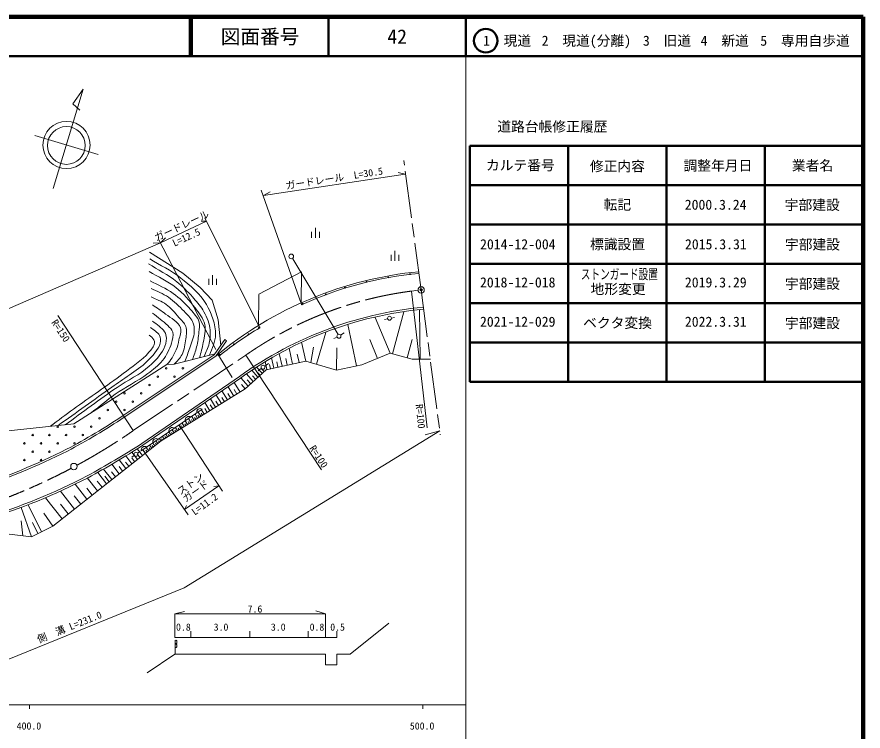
# Model space of a CAD drawing. Units: millimetres, scale not verified. Extents: x 40000 to 680000, y 20000 to 380000.
# Drawn here: x 464786 to 680000, y 198357 to 380000 of the extents above; entities that cross this region are included whole.
import ezdxf
from ezdxf.enums import TextEntityAlignment as Align

# ---------------------------------------------------------------- set-up
doc = ezdxf.new("R2010")
doc.units = ezdxf.units.MM
doc.header["$LTSCALE"] = 1000
doc.header["$PDMODE"] = 32
doc.header["$PDSIZE"] = 500
doc.linetypes.add('CHAIN', pattern=[18.5, 12, -1.5, 3.5, -1.5])
for name, color, linetype, lineweight in [('M-BGD', 7, 'Continuous', 13), ('M-BMK', 2, 'CHAIN', 13), ('M-BMK-SRVR', 3, 'Continuous', 13), ('M-STR-HTXT', 7, 'Continuous', 13), ('M-TTL', 2, 'Continuous', 140), ('M-TTL-BAND', 7, 'Continuous', 13), ('M-TTL-FRAM', 2, 'Continuous', 50), ('M-TTL-LINE', 7, 'Continuous', 50), ('M-TTL-TXT', 7, 'Continuous', 50)]:
    doc.layers.add(name, color=color, linetype=linetype, lineweight=lineweight)
doc.layers.add('M-OTRS', color=6, linetype='Continuous')
doc.styles.add('ＭＳ ゴシック', font='')
doc.styles.get('ＭＳ ゴシック').set_extended_font_data('MS Gothic')

msp = doc.modelspace()

# ---------------------------------------------------------------- linework, layer by layer
at = {"layer": 'M-BGD'}
for p, q in [((539751, 325341), (539751, 323841)), ((540751, 323841), (540751, 326341)), ((541751, 325341), (541751, 323841)), ((507005, 314830), (498536, 320172)), ((559947, 319478), (559947, 317978)), ((560947, 317978), (560947, 320478)), ((561947, 319478), (561947, 317978)), ((534953, 318446), (546461, 299222)), ((511435, 311182), (507005, 314830)), ((514562, 311854), (514562, 314354)), ((526354, 309444), (537151, 315159)), ((537055, 307257), (537151, 315159)), ((513562, 313354), (513562, 311854)), ((515562, 313354), (515562, 311854)), ((514432, 307925), (511435, 311182)), ((515995, 302973), (514432, 307925)), ((526258, 301472), (526354, 309390)), ((559677, 294454), (555945, 303528)), ((560044, 303408), (560783, 303561)), ((560285, 294289), (563180, 304987)), ((567336, 292947), (567154, 305521)), ((516639, 296433), (515995, 302973)), ((551160, 291233), (548993, 301742)), ((559072, 303197), (558312, 303027)), ((541012, 291645), (543374, 299775)), ((547113, 299047), (548011, 299621)), ((514986, 294058), (517677, 297918)), ((515342, 293694), (518079, 297620)), ((517677, 297918), (518079, 297620)), ((538240, 292450), (537189, 297258)), ((546237, 298570), (545356, 298168)), ((556501, 293148), (554536, 297926)), ((564029, 293276), (565306, 297993)), ((534894, 291719), (534021, 295713)), ((539510, 292081), (540205, 295995)), ((546053, 290180), (546115, 295828)), ((491810, 278607), (514986, 294058)), ((492102, 278201), (515342, 293694)), ((504822, 291638), (515171, 294322)), ((515865, 294244), (519513, 288250)), ((530089, 290669), (529523, 293261)), ((532220, 291135), (531510, 294383)), ((533557, 291427), (533182, 293143)), ((536567, 292085), (536096, 294237)), ((559677, 294454), (552531, 291515)), ((565353, 292918), (559677, 294454)), ((569961, 292985), (565353, 292918)), ((479238, 276523), (502933, 291573)), ((502933, 291573), (504822, 291638)), ((527174, 289351), (525728, 290936)), ((526954, 290639), (526111, 290009)), ((527801, 291186), (528770, 291812)), ((528390, 290298), (527947, 292325)), ((538240, 292450), (528156, 290247)), ((529240, 290483), (529001, 291574)), ((531155, 290902), (530856, 292270)), ((546053, 290180), (538240, 292450)), ((552531, 291515), (546053, 290180)), ((528156, 290247), (522813, 285372)), ((524910, 287285), (523151, 289212)), ((526096, 288367), (524492, 290124)), ((525503, 287826), (524691, 288715)), ((526635, 288859), (525897, 289668)), ((527665, 289799), (526994, 290535)), ((496526, 271489), (520033, 287584)), ((496809, 271077), (520316, 287171)), ((521553, 284591), (520062, 286997)), ((523606, 286095), (521698, 288186)), ((522813, 285372), (521890, 286495)), ((524258, 286690), (523366, 287667)), ((522813, 285372), (501443, 272149)), ((518338, 282603), (516941, 284857)), ((519129, 283092), (518420, 284236)), ((519920, 283581), (518476, 285910)), ((520736, 284086), (520003, 285269)), ((515322, 280736), (514012, 282849)), ((516064, 281196), (515400, 282266)), ((516806, 281655), (515453, 283837)), ((517572, 282129), (516886, 283236)), ((511923, 280196), (496418, 269642)), ((512437, 278940), (511739, 280071)), ((513165, 279402), (512545, 280403)), ((513884, 279847), (512616, 281892)), ((514603, 280292), (513961, 281327)), ((509031, 276844), (508429, 277818)), ((509881, 277370), (509257, 278381)), ((510306, 277633), (509990, 278144)), ((510731, 277896), (510084, 278944)), ((511157, 278159), (510830, 278689)), ((511582, 278422), (510911, 279507)), ((512007, 278685), (511669, 279233)), ((460940, 274586), (479238, 276523)), ((505629, 274739), (505119, 275565)), ((506480, 275265), (505947, 276128)), ((506905, 275528), (506634, 275967)), ((507330, 275791), (506774, 276691)), ((507755, 276054), (507473, 276511)), ((508180, 276317), (507602, 277254)), ((508606, 276581), (508312, 277056)), ((509456, 277107), (509151, 277600)), ((503078, 273160), (502637, 273875)), ((503503, 273423), (503277, 273789)), ((503928, 273687), (503464, 274438)), ((504354, 273950), (504116, 274334)), ((504779, 274213), (504292, 275001)), ((505204, 274476), (504956, 274878)), ((506054, 275002), (505795, 275422)), ((501443, 272149), (473929, 250512)), ((499871, 270913), (499320, 271617)), ((500264, 271222), (499998, 271562)), ((500657, 271531), (500148, 272181)), ((501050, 271840), (500806, 272152)), ((501443, 272149), (500977, 272745)), ((501803, 272371), (501599, 272700)), ((502228, 272634), (501809, 273312)), ((502653, 272897), (502438, 273245)), ((495434, 267437), (493977, 269285)), ((496727, 268457), (495385, 270159)), ((495457, 269080), (496093, 269504)), ((497513, 269058), (496834, 269925)), ((497906, 269367), (497574, 269792)), ((498299, 269676), (497663, 270489)), ((498692, 269985), (498382, 270382)), ((499085, 270294), (498491, 271053)), ((499478, 270603), (499190, 270972)), ((492506, 265129), (490790, 267306)), ((494030, 266330), (492449, 268336)), ((494732, 266884), (493972, 267847)), ((494643, 268462), (494041, 267989)), ((496080, 267947), (495381, 268834)), ((488940, 262318), (486827, 264999)), ((490816, 263797), (488913, 266212)), ((491661, 264463), (490757, 265611)), ((493268, 265730), (492444, 266775)), ((485281, 259439), (482664, 262767)), ((487611, 261271), (485333, 264168)), ((488266, 261786), (487162, 263186)), ((489878, 263058), (488874, 264331)), ((482605, 257334), (479598, 261158)), ((486446, 260355), (485222, 261911)), ((479433, 254840), (475869, 259371)), ((483943, 258387), (482537, 260174)), ((476261, 252345), (472040, 257713)), ((481019, 256087), (479378, 258173)), ((468453, 247774), (465898, 255252)), ((471050, 249072), (467614, 255944)), ((477847, 253592), (475909, 256056)), ((466263, 248039), (465853, 251845)), ((473929, 250512), (471646, 253748)), ((468453, 247774), (450823, 249911)), ((473929, 250512), (468453, 247774)), ((470142, 248618), (468738, 251425)), ((504952, 228174), (507423, 228765)), ((504952, 228174), (543285, 228174)), ((504952, 228174), (504952, 222187)), ((543285, 228174), (540847, 228932)), ((543285, 228174), (543285, 222187)), ((549562, 217913), (559379, 225793)), ((504952, 222187), (546132, 222187)), ((509026, 223790), (509026, 222187)), ((524052, 223790), (524052, 222187)), ((538877, 223790), (538877, 222187)), ((546132, 223790), (546132, 222187)), ((505036, 217913), (505036, 221486)), ((505170, 221438), (505326, 221438)), ((505326, 219638), (505170, 219638)), ((505419, 221344), (505419, 220724)), ((505419, 220351), (505419, 219731)), ((504952, 217913), (497874, 213172)), ((504952, 217913), (543285, 217913)), ((543285, 217913), (543285, 215242)), ((546132, 217913), (549562, 217913)), ((546132, 217913), (546132, 215242)), ((543285, 215242), (546132, 215242))]:
    msp.add_line(p, q, dxfattribs=at)
for centre, radius in [((534562, 319097), 600), ((564764, 314580), 100), ((553695, 312627), 100), ((559255, 313779), 100), ((548203, 311124), 100), ((543361, 309438), 100), ((537451, 307000), 100), ((559547, 303352), 500), ((523711, 299337), 100), ((526315, 300923), 100), ((546692, 298778), 500), ((519954, 296766), 100), ((516448, 294078), 100), ((502753, 290621), 200), ((506996, 290621), 200), ((527380, 290905), 500), ((500632, 288500), 200), ((504875, 288500), 200), ((498511, 286379), 200), ((492147, 284257), 200), ((496389, 284257), 200), ((490025, 282136), 200), ((494268, 282136), 200), ((487904, 280015), 200), ((492147, 280015), 200), ((485783, 277893), 200), ((475176, 275772), 200), ((479419, 275772), 200), ((483662, 275772), 200), ((468812, 273651), 200), ((473055, 273651), 200), ((477298, 273651), 200), ((481540, 273651), 200), ((466691, 271530), 200), ((470934, 271530), 200), ((475176, 271530), 200), ((479419, 271530), 200), ((468812, 269408), 200), ((473055, 269408), 200), ((495067, 268755), 500), ((466691, 267287), 200), ((470934, 267287), 200)]:
    msp.add_circle(centre, radius, dxfattribs=at)
for centre, radius, start, end in [((576039, 220683), 94946, 95.46469, 129.73822), ((575206, 224242), 90854, 95.1411, 114.64968), ((577141, 211272), 95314, 95.3829, 126.80919), ((577141, 211272), 94814, 95.3829, 126.80919), ((537267, 306931), 124, 91.71315, 292.06417), ((568500, 229582), 82764, 120.45981, 128.98948), ((526425, 300999), 142, 327.46409, 118.84069), ((516325, 294016), 146, 134.42127, 314.42127), ((511391, 279497), 879, 52.73426, 195.74981), ((401636, 413885), 162577, 297.76868, 303.69314), ((401636, 413885), 163077, 297.7673, 303.69313), ((508461, 277502), 879, 52.73426, 195.74981), ((504328, 274689), 879, 52.73426, 195.74981), ((383513, 445910), 207833, 298.48529, 302.94067), ((500194, 271875), 879, 52.73426, 195.74981), ((404032, 414829), 162317, 287.90871, 296.86477), ((404032, 414829), 162817, 287.91049, 296.86615), ((383513, 445910), 208333, 298.48401, 302.94067), ((497264, 269881), 879, 52.73426, 195.74981), ((410051, 403759), 158161, 287.10047, 297.31801), ((410061, 403738), 158638, 287.10411, 297.32042), ((505326, 220538), 93.1, 90, 270), ((505326, 221344), 93.1, 0, 90), ((505326, 220724), 93.1, 270, 0), ((505326, 220351), 93.1, 0, 90), ((505326, 219731), 93.1, 270, 0)]:
    msp.add_arc(centre, radius, start, end, dxfattribs=at)
for points, knots in [([(498243, 317241), (500653, 315699), (503229, 314390), (505474, 312615), (506920, 311472), (508207, 310134), (509448, 308771), (510384, 307743), (511357, 306717), (512054, 305514), (512885, 304080), (513609, 302524), (513878, 300889), (514089, 299601), (513944, 298258), (513682, 296980), (513443, 295809), (512855, 294736), (512442, 293615)], [0, 0, 0, 0, 1, 1, 1, 2, 2, 2, 3, 3, 3, 4, 4, 4, 5, 5, 5, 6, 6, 6, 6]), ([(498568, 318478), (501196, 316850), (504042, 315530), (506451, 313592), (508880, 311638), (511381, 309567), (512966, 306882), (514328, 304575), (515290, 301874), (515311, 299195), (515325, 297379), (514305, 295706), (513802, 293961)], [0, 0, 0, 0, 1, 1, 1, 2, 2, 2, 3, 3, 3, 4, 4, 4, 4]), ([(498438, 315221), (500696, 313875), (503165, 312830), (505213, 311182), (507068, 309689), (508675, 307879), (510099, 305970), (511077, 304660), (512215, 303331), (512575, 301736), (512910, 300247), (512427, 298681), (512184, 297175), (511973, 295868), (511568, 294599), (511260, 293310)], [0, 0, 0, 0, 1, 1, 1, 2, 2, 2, 3, 3, 3, 4, 4, 4, 5, 5, 5, 5]), ([(498699, 312876), (500631, 311812), (502708, 310975), (504497, 309684), (506129, 308505), (507607, 307099), (508927, 305579), (509776, 304601), (510771, 303628), (511142, 302387), (511384, 301575), (511152, 300690), (511077, 299846), (510962, 298577), (510782, 297309), (510490, 296068), (510233, 294973), (509810, 293925), (509470, 292853)], [0, 0, 0, 0, 1, 1, 1, 2, 2, 2, 3, 3, 3, 4, 4, 4, 5, 5, 5, 6, 6, 6, 6]), ([(498894, 310921), (500371, 310183), (501960, 309637), (503324, 308706), (504797, 307701), (506065, 306412), (507298, 305123), (508077, 304310), (508977, 303540), (509448, 302517), (509817, 301716), (509950, 300792), (509904, 299911), (509829, 298491), (509164, 297163), (508731, 295807), (508357, 294635), (507910, 293487), (507500, 292327)], [0, 0, 0, 0, 1, 1, 1, 2, 2, 2, 3, 3, 3, 4, 4, 4, 5, 5, 5, 6, 6, 6, 6]), ([(498959, 308771), (500219, 308142), (501599, 307711), (502738, 306882), (503991, 305969), (504977, 304729), (505995, 303560), (506625, 302836), (507444, 302188), (507754, 301280), (508090, 300293), (507877, 299187), (507754, 298152), (507590, 296777), (507383, 295359), (506777, 294113), (506317, 293168), (505474, 292463), (504822, 291638)], [0, 0, 0, 0, 1, 1, 1, 2, 2, 2, 3, 3, 3, 4, 4, 4, 5, 5, 5, 6, 6, 6, 6]), ([(499285, 306752), (500392, 305970), (501551, 305256), (502607, 304407), (503937, 303337), (505796, 302555), (506386, 300954), (506749, 299968), (506203, 298856), (505995, 297827), (505821, 296964), (505637, 296090), (505278, 295286), (504683, 293949), (503953, 292623), (502933, 291573)], [0, 0, 0, 0, 1, 1, 1, 2, 2, 2, 3, 3, 3, 4, 4, 4, 5, 5, 5, 5]), ([(499285, 304667), (500566, 303603), (501962, 302663), (503129, 301475), (503616, 300979), (504240, 300515), (504432, 299846), (504691, 298943), (504380, 297944), (504106, 297045), (503622, 295456), (502847, 293924), (501826, 292615), (500794, 291292), (499388, 290300), (498047, 289292), (495432, 287327), (492449, 285897), (489773, 284015), (487741, 282586), (485842, 280977), (483876, 279457)], [0, 0, 0, 0, 1, 1, 1, 2, 2, 2, 3, 3, 3, 4, 4, 4, 5, 5, 5, 6, 6, 6, 7, 7, 7, 7]), ([(499285, 302648), (500306, 301736), (501623, 301073), (502347, 299911), (502645, 299433), (502793, 298846), (502803, 298283), (502818, 297366), (502565, 296429), (502151, 295612), (501281, 293892), (499874, 292466), (498438, 291182), (496009, 289010), (492976, 287626), (490295, 285774), (485833, 282693), (481485, 279448), (477081, 276285)], [0, 0, 0, 0, 1, 1, 1, 2, 2, 2, 3, 3, 3, 4, 4, 4, 5, 5, 5, 6, 6, 6, 6]), ([(498764, 301019), (499524, 300346), (500582, 299903), (501044, 298999), (501342, 298416), (501409, 297677), (501239, 297045), (500748, 295211), (499236, 293785), (497917, 292419), (496583, 291039), (494907, 290034), (493356, 288902), (491907, 287843), (490395, 286872), (488926, 285840), (484364, 282633), (479852, 279356), (475315, 276114)], [0, 0, 0, 0, 1, 1, 1, 2, 2, 2, 3, 3, 3, 4, 4, 4, 5, 5, 5, 6, 6, 6, 6]), ([(498438, 299065), (498829, 298674), (499343, 298375), (499611, 297892), (499751, 297638), (499852, 297331), (499806, 297045), (499659, 296141), (498974, 295391), (498373, 294700), (496510, 292557), (494045, 291021), (491793, 289292), (487682, 286136), (483344, 283287), (479154, 280237), (477192, 278808), (475251, 277349), (473299, 275905)], [0, 0, 0, 0, 1, 1, 1, 2, 2, 2, 3, 3, 3, 4, 4, 4, 5, 5, 5, 6, 6, 6, 6])]:
    msp.add_open_spline(points, degree=3, knots=knots, dxfattribs=at)
msp.add_open_spline([(502933, 291573), (502933, 291573), (502933, 291573), (502933, 291573)], degree=3, dxfattribs=at)
at = {"layer": 'M-BMK'}
for p, q in [((567602, 310570), (563166, 343496)), ((565186, 310273), (566808, 310472)), ((567602, 310570), (572448, 273710)), ((494381, 274778), (523047, 294011))]:
    msp.add_line(p, q, dxfattribs=at)
for centre, radius, start, end in [((577366, 215979), 95077, 97.36047, 124.84228), ((406134, 402186), 154984, 298.4697, 304.70784), ((406134, 402186), 154984, 288.54003, 297.8818)]:
    msp.add_arc(centre, radius, start, end, dxfattribs=at)
at = {"layer": 'M-BMK-SRVR'}
for p, q in [((474044, 336319), (481615, 361634)), ((481615, 361634), (478999, 357931)), ((478999, 357931), (480746, 356285)), ((469319, 349839), (485415, 345025))]:
    msp.add_line(p, q, dxfattribs=at)
for centre, radius in [((477400, 347423), 6000), ((477357, 347304), 4800), ((567602, 310570), 800), ((479272, 265646), 800)]:
    msp.add_circle(centre, radius, dxfattribs=at)
at = {"layer": 'M-OTRS'}
msp.add_point((567602, 310570), dxfattribs=at)
at = {"layer": 'M-STR-HTXT'}
for p, q in [((527461, 334570), (563553, 340042)), ((563553, 340042), (561729, 340433)), ((537070, 307143), (526940, 335938)), ((527461, 334570), (529155, 335547)), ((501337, 322518), (512998, 328055)), ((512998, 328055), (511630, 328055)), ((526419, 301149), (512607, 328902)), ((515344, 295416), (500881, 323299)), ((501337, 322518), (502575, 323820)), ((501337, 322518), (438999, 295610)), ((501296, 322500), (499436, 322456)), ((565186, 310273), (569158, 275499)), ((494381, 274778), (475178, 304040)), ((523047, 294011), (542271, 264763)), ((506070, 276212), (517075, 259361)), ((507288, 234766), (572316, 274719)), ((572316, 274719), (568638, 273722)), ((496811, 269910), (508359, 253342)), ((507405, 254710), (516162, 260758)), ((516162, 260758), (514888, 260595)), ((507405, 254710), (507917, 255742)), ((507288, 234766), (453290, 212868))]:
    msp.add_line(p, q, dxfattribs=at)
at = {"layer": 'M-TTL'}
for p, q in [((680000, 380000), (40000, 380000)), ((680000, 20000), (680000, 380000))]:
    msp.add_line(p, q, dxfattribs=at)
at = {"layer": 'M-TTL-BAND'}
for p, q in [((579000, 20000), (579000, 370000)), ((40000, 205000), (579000, 205000)), ((468000, 205000), (468000, 204000)), ((568000, 205000), (568000, 204000))]:
    msp.add_line(p, q, dxfattribs=at)
at = {"layer": 'M-TTL-FRAM'}
for p, q in [((580000, 347197), (580000, 287197)), ((580000, 347197), (680000, 347197)), ((580000, 287197), (680000, 287197))]:
    msp.add_line(p, q, dxfattribs=at)
at = {"layer": 'M-TTL-LINE'}
for p, q in [((508747, 380000), (508747, 370000)), ((509247, 380000), (509247, 370000)), ((543997, 380000), (543997, 370000)), ((579000, 380000), (579000, 370000)), ((40000, 370000), (680000, 370000)), ((605000, 347197), (605000, 287197)), ((630000, 347197), (630000, 287197)), ((655000, 347197), (655000, 287197)), ((580000, 337197), (680000, 337197)), ((580000, 327197), (680000, 327197)), ((580000, 317197), (680000, 317197)), ((580000, 307197), (680000, 307197)), ((580000, 297197), (680000, 297197))]:
    msp.add_line(p, q, dxfattribs=at)
at = {"layer": 'M-TTL-TXT'}
msp.add_circle((584031, 373958), 3000, dxfattribs=at)

# ---------------------------------------------------------------- texts
at = {"layer": 'M-BGD', "style": 'ＭＳ ゴシック'}
for s, p in [('7.6', (525342, 229424)), ('0.8', (507124, 224808)), ('3.0', (516707, 224808)), ('3.0', (531252, 224808)), ('0.8', (541102, 224808)), ('0.5', (546344, 224808))]:
    msp.add_text(s, height=1833, dxfattribs=at).set_placement(p, align=Align.MIDDLE_CENTER)
at = {"layer": 'M-STR-HTXT', "style": 'ＭＳ ゴシック'}
for s, rotation, p in [('ガードレール\u3000L=30.5', 8.689, (558063, 339396)), ('ガードレール', 24.955, (514094, 328728)), ('L=12.5', 24.955, (511866, 324196)), ('ストン', 35.818, (512796, 262269)), ('ガード', 35.818, (514156, 260412)), ('L=11.2', 35.818, (516406, 257069))]:
    msp.add_text(s, height=1833, rotation=rotation, dxfattribs=at).set_placement(p, align=Align.BOTTOM_RIGHT)
for s, rotation, p in [('R=150', 303.213, (475928, 300184)), ('R=100', 275.706, (567431, 278420)), ('R=100', 303.213, (541552, 268179)), ('側\u3000溝 L=231.0', 21.844, (478128, 224830))]:
    msp.add_text(s, height=1833, rotation=rotation, dxfattribs=at).set_placement(p, align=Align.MIDDLE_CENTER)
at = {"layer": 'M-TTL-BAND', "style": 'ＭＳ ゴシック'}
for s, p in [('400.0', (467844, 198195)), ('500.0', (567844, 198195))]:
    msp.add_text(s, height=1833, dxfattribs=at).set_placement(p, align=Align.BOTTOM_CENTER)
at = {"layer": 'M-TTL-TXT', "style": 'ＭＳ ゴシック'}
for s, height, p in [('図面番号', 3666, (526622, 375000)), ('42', 3666, (561497, 375000)), ('1\u3000現道', 2566, (589448, 373958)), ('2\u3000現道(分離)', 2566, (609619, 373958)), ('3\u3000旧道', 2566, (630121, 373958)), ('4\u3000新道', 2566, (644824, 373958)), ('5\u3000専用自歩道', 2566, (665228, 373958)), ('道路台帳修正履歴', 2566, (600968, 352113)), ('カルテ番号', 2566, (592839, 342277)), ('修正内容', 2566, (617509, 342023)), ('調整年月日', 2566, (643089, 342197)), ('業者名', 2566, (667134, 342197)), ('転記', 2566, (617500, 332245)), ('宇部建設', 2566, (667077, 332189)), ('2000.3.24', 2566, (642500, 332245)), ('2014-12-004', 2566, (592189, 322183)), ('標識設置', 2566, (617553, 322183)), ('2015.3.31', 2566, (642553, 322183)), ('宇部建設', 2566, (667130, 322126)), ('宇部建設', 2566, (667130, 312126)), ('ベクタ変換', 2566, (617553, 302183)), ('宇部建設', 2566, (667130, 302126))]:
    msp.add_text(s, height=height, dxfattribs=at).set_placement(p, align=Align.MIDDLE_CENTER)
at = {"layer": 'M-TTL-TXT', "style": 'ＭＳ ゴシック', "width": 0.7}
msp.add_text('ストンガード設置', height=2566, dxfattribs=at).set_placement((608208, 312518), align=Align.BOTTOM_LEFT)
at = {"layer": 'M-TTL-TXT', "style": 'ＭＳ ゴシック'}
for s, p in [('2018-12-018', (582564, 310433)), ('地形変更', (610683, 308739)), ('2019.3.29', (634678, 310433)), ('2021-12-029', (582564, 300433)), ('2022.3.31', (634678, 300433))]:
    msp.add_text(s, height=2566, dxfattribs=at).set_placement(p, align=Align.BOTTOM_LEFT)

doc.saveas('drawing.dxf')
